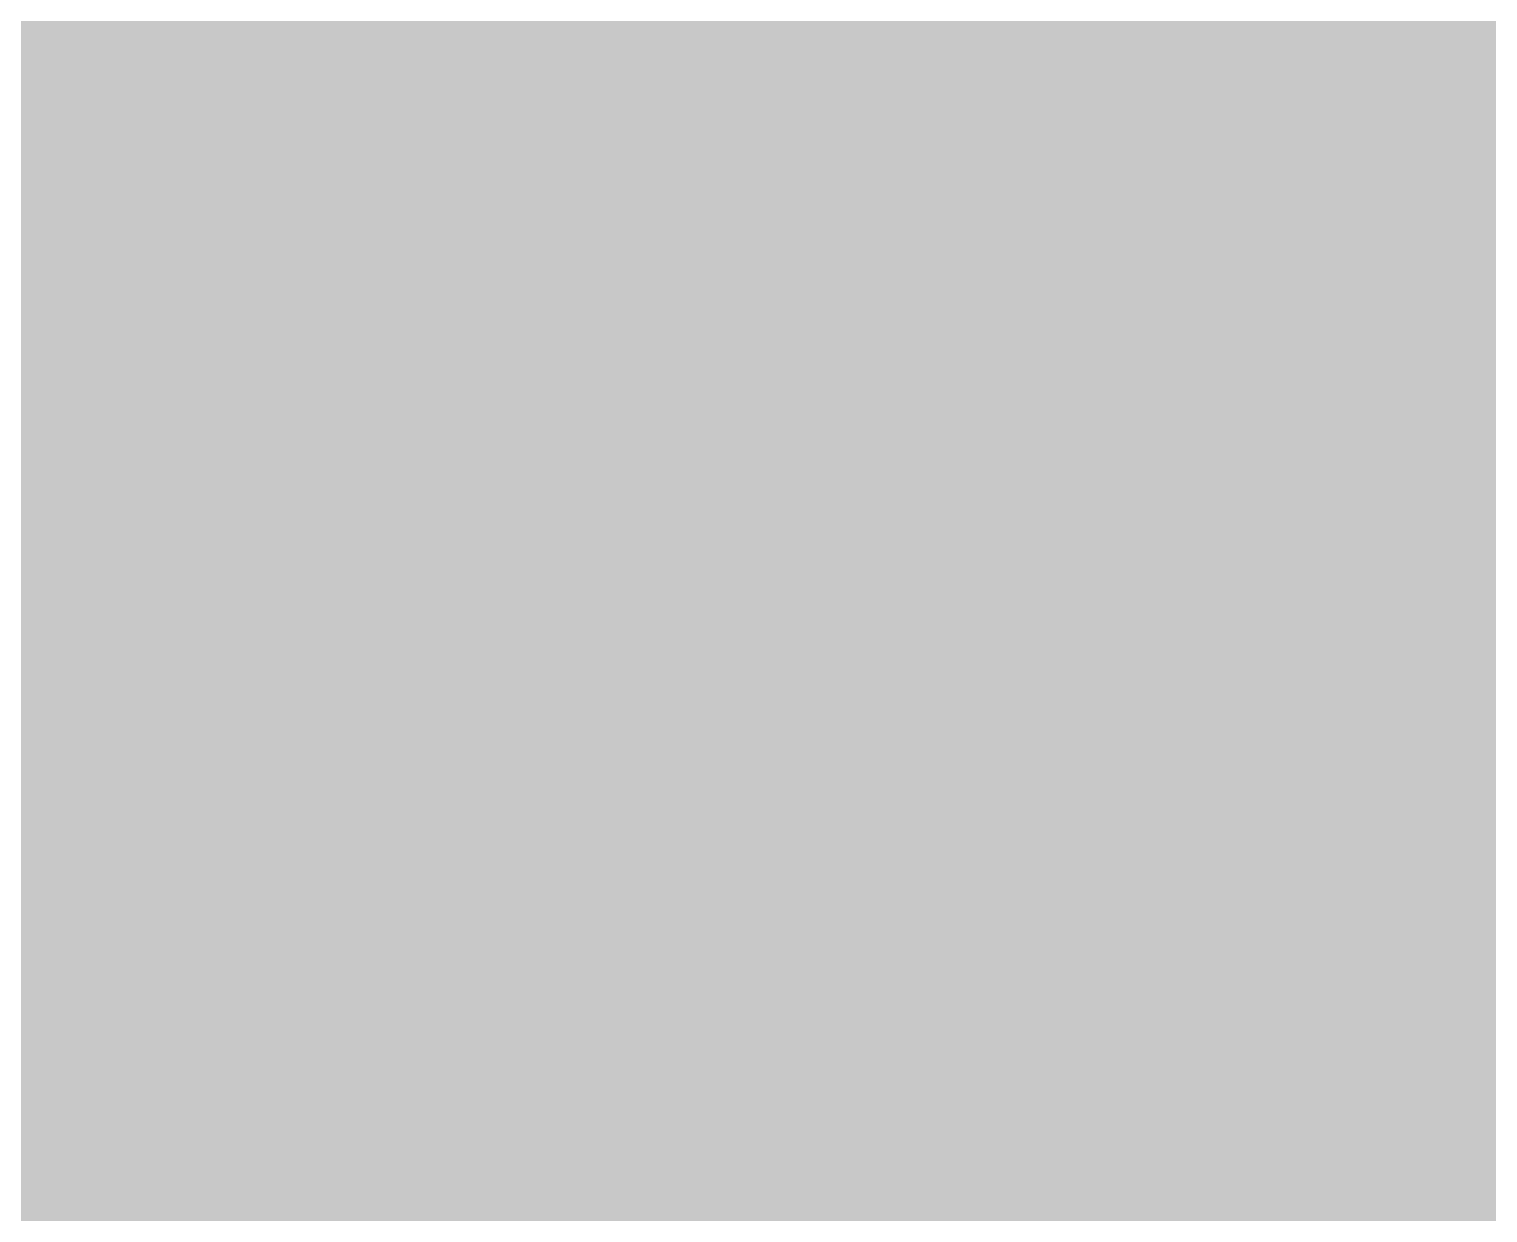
# Model space of a CAD drawing. Header units: millimetres. Extents: x 50 to 612415, y 2 to 4150.
# Drawn here: x 471312.2 to 471391.2, y 2718.1 to 2782.2 of the extents above; entities that cross this region are included whole.
import ezdxf

# ---------------------------------------------------------------- set-up
doc = ezdxf.new("R2010")
doc.units = ezdxf.units.MM
doc.layers.add('HATCH', color=8, linetype='Continuous', lineweight=9)

msp = doc.modelspace()

# ---------------------------------------------------------------- hatches: boundary and pattern name
at = {"layer": 'HATCH', "true_color": 0xccae87}
for points in [[(471142.636, 2915.898), (470646.174, 3102.071), (471365.082, 2664.039)], [(471365.082, 2660.468), (470646.174, 3098.5), (471142.636, 2912.327)], [(471305.925, 2854.665), (471142.636, 2915.898), (471366.041, 2663.229)], [(471142.636, 2915.898), (471365.082, 2664.039), (471366.041, 2663.229)], [(471366.041, 2659.658), (471142.636, 2912.327), (471305.925, 2851.094)], [(471366.041, 2659.658), (471365.082, 2660.468), (471142.636, 2912.327)], [(471307.097, 2854.335), (471305.925, 2854.665), (471366.549, 2662.322)], [(471305.925, 2854.665), (471366.041, 2663.229), (471366.549, 2662.322)], [(471308.401, 2854.168), (471307.097, 2854.335), (471366.549, 2662.322)], [(471355.282, 2843.758), (471308.401, 2854.168), (471366.549, 2662.322)], [(471366.549, 2658.751), (471305.925, 2851.094), (471307.097, 2850.764)], [(471366.549, 2658.751), (471366.041, 2659.658), (471305.925, 2851.094)], [(471366.549, 2658.751), (471307.097, 2850.764), (471308.401, 2850.597)], [(471366.549, 2658.751), (471308.401, 2850.597), (471355.282, 2840.187)], [(471519.723, 2821.241), (471355.282, 2843.758), (471366.549, 2662.322)], [(471366.549, 2658.751), (471355.282, 2840.187), (471519.723, 2817.67)], [(471519.723, 2817.67), (471123.861, 2794.546), (471365.082, 2660.468)], [(471519.723, 2813.206), (471123.861, 2790.082), (471365.082, 2656.005)], [(471365.082, 2656.005), (471123.861, 2790.082), (471519.723, 2813.206)], [(471365.082, 2654.219), (471123.861, 2788.297), (471519.723, 2811.42)], [(471507.025, 2797.652), (471123.861, 2788.297), (471365.082, 2654.219)], [(471507.025, 2797.205), (471123.861, 2787.851), (471365.082, 2653.773)], [(471365.082, 2653.773), (471123.861, 2787.851), (471507.025, 2797.205)], [(471507.025, 2794.974), (471123.861, 2785.619), (471365.082, 2651.541)], [(471365.082, 2651.541), (471123.861, 2785.619), (471507.025, 2794.974)], [(471365.082, 2647.97), (471123.861, 2782.048), (471507.025, 2791.403)]]:
    msp.add_hatch(color=43, dxfattribs=at).paths.add_polyline_path(points)

doc.saveas('drawing.dxf')
